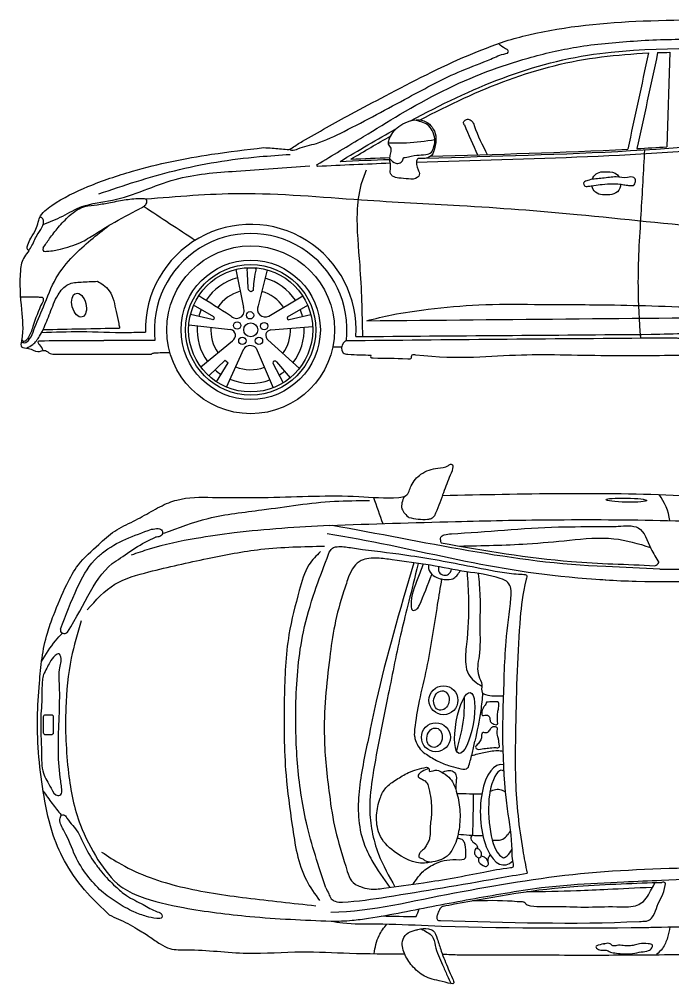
# Model space of a CAD drawing. Header units: millimetres. Extents: x 294.14 to 303.98, y -37.47 to -32.12.
# Drawn here: x 294.14 to 297.74, y -37.47 to -32.15 of the extents above; entities that cross this region are included whole.
import ezdxf

# ---------------------------------------------------------------- set-up
doc = ezdxf.new("R2010")
doc.units = ezdxf.units.MM
doc.layers.add('Ibiza', color=7, linetype='Continuous')

msp = doc.modelspace()

# ---------------------------------------------------------------- linework, layer by layer
at = {"layer": 'Ibiza'}
for p, q in [((297.7293, -32.3292), (297.7131, -32.8505)), ((295.3325, -33.5276), (295.3747, -33.7367)), ((295.411, -33.5176), (295.4123, -33.5176)), ((295.506, -33.53), (295.4568, -33.7285)), ((295.5142, -33.7843), (295.7019, -33.6734)), ((295.2105, -33.7896), (295.0997, -33.7246)), ((295.6186, -33.7896), (295.7294, -33.7246)), ((295.2026, -33.8044), (295.082, -33.7769)), ((295.6266, -33.8044), (295.7472, -33.7769)), ((295.0728, -33.8323), (295.3041, -33.8581)), ((295.5257, -33.8614), (295.757, -33.8413)), ((294.8862, -33.9202), (294.6032, -33.9202)), ((295.1393, -34.065), (295.3139, -33.9204)), ((295.5099, -33.9162), (295.6837, -34.0732)), ((297.5681, -33.9056), (297.7688, -33.9056)), ((295.2806, -34.1762), (295.3763, -33.9647)), ((295.4453, -33.9614), (295.5395, -34.1799)), ((295.9164, -33.9563), (295.8676, -33.9563)), ((294.3381, -33.9946), (294.8675, -33.9946)), ((295.1831, -34.1136), (295.2729, -34.0287)), ((295.2259, -34.1469), (295.2909, -34.0428)), ((295.5366, -34.0439), (295.594, -34.1528)), ((295.5568, -34.0373), (295.6323, -34.1255))]:
    msp.add_line(p, q, dxfattribs=at)
for points in [[(297.3003, -33.0302, -0.323765), (297.3573, -32.989), (297.3971, -32.989, -0.266048), (297.4489, -33.0187, -0.266048)], [(297.4571, -33.0568, -0.407781), (297.3971, -33.1155), (297.3573, -33.1155, -0.3629), (297.2982, -33.0662)]]:
    msp.add_lwpolyline(points, format="xyb", dxfattribs=at)
msp.add_lwpolyline([(294.2815, -35.9844), (294.314, -35.9844, -0.414214), (294.324, -35.9944), (294.324, -36.085, -0.414214), (294.314, -36.095), (294.2815, -36.095, -0.414214), (294.2715, -36.085), (294.2715, -35.9944, -0.414214)], format="xyb", close=True, dxfattribs=at)
for centre, radius in [((295.4146, -33.8605), 0.463), ((295.4146, -33.8605), 0.3846), ((295.4146, -33.8605), 0.3598), ((295.4146, -33.8605), 0.3429), ((295.4112, -33.7805), 0.0203), ((295.3399, -33.8364), 0.0203), ((295.4146, -33.8605), 0.0387), ((295.4892, -33.8398), 0.0203), ((295.3688, -33.9211), 0.0203), ((295.4604, -33.9211), 0.0203), ((296.4789, -35.9046), 0.0799), ((296.4371, -36.1085), 0.0799)]:
    msp.add_circle(centre, radius, dxfattribs=at)
for centre, radius, start, end in [((295.4146, -33.8605), 0.5817, 356.3373, 181.1989), ((295.4146, -33.8605), 0.5317, 353.5573, 186.4427), ((295.4146, -33.8605), 0.2956, 104.2422, 146.3227), ((295.4146, -33.8605), 0.2956, 33.48, 74.2909), ((295.4146, -33.8605), 0.2202, 105.2139, 145.8235), ((295.4146, -33.8605), 0.2202, 34.4767, 73.6845), ((295.4146, -33.8605), 0.2956, 157.7791, 165.6741), ((295.3362, -33.7549), 0.0426, 217.6554, 25.3642), ((295.4935, -33.7481), 0.0417, 151.9184, 299.7984), ((295.4146, -33.8605), 0.2956, 14.3259, 22.2209), ((295.4146, -33.8605), 0.2956, 175.5316, 216.1177), ((295.4146, -33.8605), 0.2202, 176.1818, 214.914), ((295.2961, -33.8913), 0.0342, 301.5036, 76.4589), ((295.5283, -33.8918), 0.0306, 94.8124, 232.9199), ((295.4146, -33.8605), 0.2202, 323.795, 2.243), ((295.4146, -33.8605), 0.2956, 322.293, 2.9324), ((295.4122, -33.9936), 0.0461, 44.274, 141.1733), ((295.4146, -33.8605), 0.2202, 229.8596, 235.8492), ((295.5482, -34.0451), 0.0117, 42.2205, 174.0953), ((295.4146, -33.8605), 0.2956, 228.2124, 236.4017), ((295.4146, -33.8605), 0.2202, 247.7506, 290.2661), ((295.4146, -33.8605), 0.2956, 247.2142, 291.0463), ((295.4146, -33.8605), 0.2956, 302.147, 309.2251), ((297.4166, -34.9596), 0.3163, 8.5013, 36.9668), ((296.4852, -35.022), 0.0231, 174.2464, 215.215), ((297.6396, -35.1324), 0.0305, 281.4619, 338.8217)]:
    msp.add_arc(centre, radius, start, end, dxfattribs=at)
for centre, major_axis, ratio in [((294.4671, -33.7244), (0.0167, -0.065), 0.574856), ((297.489, -34.8002), (-0.1123, 0.0022), 0.102782), ((296.4678, -35.9058), (-0.0111, -0.0528), 0.786292), ((296.5963, -36.0295), (-0.0309, -0.1683), 0.275472), ((296.4297, -36.111), (-0.0111, -0.0528), 0.786292)]:
    msp.add_ellipse(centre, major_axis=major_axis, ratio=ratio, dxfattribs=at)
msp.add_ellipse((296.8061, -36.5361), major_axis=(0.0085, -0.2772), ratio=0.444989, start_param=3.030844, end_param=6.682362, dxfattribs=at)
for points in [[(296.8201, -32.2671), (296.95, -32.2332), (297.5817, -32.1565), (298.2558, -32.1565), (298.7674, -32.196), (298.9716, -32.2245), (299.0682, -32.2333), (299.1055, -32.2399), (299.1253, -32.2421), (299.1824, -32.2421), (299.2577, -32.2412), (299.2795, -32.2438), (299.2885, -32.2497), (299.2917, -32.2597), (299.2842, -32.2799), (299.2742, -32.2931), (299.2715, -32.3058)], [(295.4858, -32.8551), (295.5334, -32.8574), (295.6163, -32.8656), (295.6256, -32.8656), (295.6432, -32.8563), (295.7012, -32.8201), (295.9671, -32.6705), (296.1584, -32.5694), (296.6154, -32.3463), (296.8201, -32.2671)], [(296.1841, -32.935), (296.1833, -32.9122), (296.1879, -32.8833), (296.1894, -32.8582), (296.1757, -32.8362), (296.1795, -32.8103), (296.1993, -32.7723), (296.232, -32.7389), (296.2799, -32.7138), (296.3446, -32.7017), (296.3933, -32.7191), (296.423, -32.7526), (296.4374, -32.8035), (296.4313, -32.8552), (296.4123, -32.8993), (296.3918, -32.9107), (296.3598, -32.9152), (296.3362, -32.9183), (296.3302, -32.9342), (296.334, -32.9631), (296.3417, -32.9828), (296.3464, -32.9982), (296.3424, -33.0122), (296.3344, -33.0209), (296.2861, -33.0283), (296.2318, -33.0229), (296.1983, -33.0129), (296.1869, -32.9982), (296.1869, -32.9687), (296.185, -32.9357)], [(296.1762, -32.8287), (296.2754, -32.8287), (296.4317, -32.8103)], [(294.1898, -33.4242), (294.1811, -33.4123), (294.1834, -33.3924), (294.201, -33.3549), (294.2286, -33.305), (294.2417, -33.2667), (294.2494, -33.243), (294.3165, -33.1746), (294.5164, -33.0701), (294.762, -32.9854), (295.1989, -32.8921), (295.4858, -32.8551)], [(294.5761, -33.1102), (294.9931, -32.9825), (295.4625, -32.9051), (295.6322, -32.8925)], [(297.5681, -33.9056), (297.555, -33.6222), (297.5705, -33.2219), (297.5906, -32.8674)], [(294.2687, -33.28), (294.3767, -33.2328), (294.483, -33.1806), (294.6518, -33.1452), (294.9973, -33.0307), (295.3346, -32.9846), (295.7411, -32.9553)], [(295.7816, -32.9488), (295.7789, -32.9521), (295.7791, -32.9538), (295.7795, -32.9556), (295.7809, -32.9572), (295.7836, -32.9578)], [(297.257, -33.0438), (297.2828, -33.0343), (297.3575, -33.0241), (297.4329, -33.0173), (297.4947, -33.0201), (297.5306, -33.0207), (297.5395, -33.037), (297.5367, -33.0485), (297.532, -33.0608), (297.5089, -33.0641), (297.4811, -33.0614), (297.4519, -33.056), (297.4118, -33.0546), (297.3561, -33.058), (297.31, -33.0648), (297.2787, -33.0682), (297.257, -33.0655), (297.2529, -33.0519), (297.257, -33.0438)], [(297.6249, -33.8852), (298.018, -33.8822), (298.2756, -33.8683), (298.3641, -33.8287), (298.4093, -33.7892), (298.4644, -33.7205), (298.7109, -33.35), (298.9381, -33.072)], [(294.8348, -33.1387), (295.3549, -33.108), (296.0263, -33.1432), (296.5684, -33.1744), (297.2168, -33.2238), (297.9813, -33.2982), (298.4452, -33.33)], [(294.2691, -33.4087), (294.3041, -33.3573), (294.3525, -33.2956), (294.4133, -33.2318), (294.4565, -33.1989), (294.4998, -33.1804), (294.5667, -33.1701), (294.6408, -33.1578), (294.7273, -33.1424), (294.8148, -33.1352), (294.8364, -33.1403), (294.8395, -33.1526), (294.8292, -33.1773), (294.8014, -33.1928)], [(294.2691, -33.4087), (294.2681, -33.4231), (294.2897, -33.4273), (294.3638, -33.4149), (294.475, -33.3789), (294.5523, -33.3337), (294.6449, -33.2771), (294.8014, -33.1928)], [(294.1898, -33.4242), (294.2067, -33.3958), (294.2411, -33.3285), (294.2673, -33.2844), (294.2703, -33.2612), (294.2651, -33.2455), (294.2513, -33.2388)], [(294.1898, -33.4242), (294.1491, -33.4933), (294.143, -33.5319), (294.1491, -33.7493), (294.1491, -33.9221), (294.1491, -33.9546), (294.1878, -33.9627), (294.2386, -33.981), (294.2813, -33.9749), (294.3078, -33.9912), (294.3388, -33.9945)], [(295.4017, -33.6406), (295.3962, -33.54)], [(295.4282, -33.6431), (295.4165, -33.6503), (295.4017, -33.6406)], [(294.1432, -33.6793), (294.2344, -33.6792)], [(294.2344, -33.6792), (294.2601, -33.6803), (294.2658, -33.6818), (294.2696, -33.6901), (294.2692, -33.6977), (294.2628, -33.7128), (294.2127, -33.8429), (294.1855, -33.9053), (294.1795, -33.914)], [(295.1286, -33.6713), (295.3024, -33.781)], [(296.0562, -33.8107), (296.194, -33.7777), (296.3952, -33.7474), (296.6735, -33.7226), (296.9822, -33.7199), (297.3542, -33.7226), (297.6298, -33.7281), (298.2143, -33.7564), (298.3961, -33.7692)], [(295.2105, -33.7896), (295.213, -33.7939), (295.2118, -33.799), (295.2088, -33.8037), (295.2026, -33.8044)], [(295.6186, -33.7896), (295.6161, -33.7939), (295.6173, -33.799), (295.6203, -33.8037), (295.6266, -33.8044)], [(296.0562, -33.8107), (298.4004, -33.7886)], [(294.1766, -33.9613), (294.211, -33.9412), (294.2488, -33.8961), (294.2693, -33.859)], [(294.2693, -33.859), (294.6906, -33.8507)], [(294.2692, -33.9746), (294.2504, -33.9438), (294.241, -33.9304), (294.2425, -33.9233), (294.252, -33.9209), (294.6032, -33.9202)], [(295.9429, -33.9202), (295.9262, -33.9322), (295.9246, -33.9868), (295.9519, -33.9948), (296.079, -33.9997)], [(296.0774, -34.0013), (296.0774, -34.0125), (296.0902, -34.0157), (296.2816, -34.0205), (296.3025, -34.0157), (296.3041, -34.0013), (296.325, -33.998), (296.9096, -33.9985), (297.4114, -34.0025), (297.8716, -34.0018), (298.1286, -34.0056), (298.3711, -33.9994), (298.4682, -34.0008), (298.5342, -34.0015)], [(294.3258, -35.4361), (294.3993, -35.2648), (294.4631, -35.157), (294.5758, -35.0444), (294.664, -34.971), (294.7669, -34.9171), (294.865, -34.8633), (294.963, -34.8143), (295.0071, -34.7996), (295.2031, -34.7849), (295.5119, -34.7849), (296.0118, -34.78), (296.2324, -34.7849), (296.2716, -34.7751), (296.301, -34.7213), (296.3549, -34.6576), (296.448, -34.6233), (296.5068, -34.6087), (296.522, -34.6017), (296.5281, -34.6063), (296.5297, -34.6246), (296.5113, -34.675), (296.4746, -34.7713), (296.4303, -34.8859)], [(296.2623, -34.7798), (296.2498, -34.8477), (296.2651, -34.8737), (296.2896, -34.8981)], [(296.4746, -34.7744), (297.7889, -34.774), (298.6265, -34.8016), (298.7782, -34.7947), (299.1643, -34.7844), (299.571, -34.7981), (299.7192, -34.8153), (299.8364, -34.8877), (299.9053, -34.9428), (300.0294, -35.0082), (300.1328, -35.1115), (300.1983, -35.2113), (300.2752, -35.4684), (300.32, -35.7163), (300.3234, -36.0435), (300.2983, -36.4304)], [(294.9354, -34.9826), (295.1804, -34.901), (295.477, -34.8538), (295.8768, -34.8066), (296.0703, -34.8023)], [(296.0925, -34.7849), (296.1437, -34.9298)], [(296.4303, -34.8859), (296.4104, -34.9027), (296.3905, -34.9073), (296.2896, -34.8981)], [(295.8499, -34.9395), (295.3236, -34.9811), (295.1135, -35.0118), (294.8537, -35.0709), (294.7549, -35.104)], [(295.8499, -34.9395), (296.546, -34.918), (297.064, -34.9086), (297.7158, -34.9126), (298.4296, -34.9392), (298.7784, -34.9619), (298.9571, -35.0134), (298.9701, -35.0258), (298.9761, -35.0442), (298.982, -35.0527), (298.999, -35.0622), (299.0651, -35.0994), (299.084, -35.1164), (299.0888, -35.1251), (299.0862, -35.1346), (299.0689, -35.1476), (299.0316, -35.1546), (298.9019, -35.1589), (298.611, -35.1745), (298.189, -35.1835), (297.6736, -35.182)], [(294.3652, -35.5114), (294.4574, -35.2843), (294.5523, -35.1311), (294.5965, -35.0909), (294.8667, -34.9611)], [(296.5679, -35.0537), (296.9413, -35.041), (297.1747, -35.021), (297.4201, -35.013), (297.6216, -35.0608)], [(294.5121, -35.4058), (294.6653, -35.264), (294.8526, -35.196), (295.176, -35.1223), (295.4711, -35.0713), (295.8229, -35.0543)], [(295.8001, -35.0839), (295.7366, -35.157), (295.683, -35.2983), (295.6261, -35.5418), (295.6, -35.893), (295.6098, -36.317), (295.6439, -36.5948), (295.722, -36.897), (295.7952, -37.0091)], [(295.8368, -35.1201), (295.8544, -35.078), (295.8719, -35.0622), (295.893, -35.057), (295.965, -35.0622), (296.232, -35.0973), (296.5869, -35.157), (296.7906, -35.1956), (296.8925, -35.2079), (296.9224, -35.2097), (296.9367, -35.2139), (296.9364, -35.237), (296.9026, -35.4482), (296.8772, -36.0527), (296.8772, -36.3511), (296.9168, -36.7313), (296.9406, -36.858)], [(295.8292, -36.9391), (295.7226, -36.5811), (295.6731, -36.2515), (295.6648, -35.9135), (295.7061, -35.5262), (295.769, -35.3035), (295.8368, -35.1201)], [(295.9574, -35.2183), (295.9852, -35.1665), (296.0246, -35.1339), (296.1139, -35.1205), (296.1964, -35.1291), (296.4076, -35.1598), (296.6054, -35.1953), (296.7927, -35.232), (296.8352, -35.2551), (296.8508, -35.2879), (296.8515, -35.34), (296.825, -35.5807), (296.815, -35.76), (296.8327, -36.5038), (296.8584, -36.7294), (296.8636, -36.7993), (296.8634, -36.8236), (296.8487, -36.8277), (296.7015, -36.8524), (296.3681, -36.9113), (296.1495, -36.9416), (296.0692, -36.9457), (296.0217, -36.9326), (295.9906, -36.9187), (295.9391, -36.82), (295.8826, -36.6228), (295.8494, -36.4248), (295.8213, -36.1092), (295.851, -35.6684), (295.8784, -35.491), (295.9286, -35.3014), (295.9574, -35.2183)], [(296.3671, -35.1532), (296.3378, -35.2314), (296.3008, -35.3839), (296.3074, -35.4072), (296.3325, -35.4005), (296.3459, -35.3805), (296.4143, -35.2103)], [(296.3969, -35.158), (296.3965, -35.1773), (296.423, -35.2156), (296.4615, -35.2338), (296.4893, -35.238), (296.5307, -35.2338), (296.5527, -35.217), (296.5717, -35.1898)], [(296.4525, -35.1679), (296.4547, -35.1976), (296.4818, -35.2144), (296.5071, -35.2094), (296.5239, -35.1809)], [(296.6712, -35.2063), (296.6802, -35.3294), (296.6802, -35.5017), (296.6757, -35.6606), (296.6735, -35.7702), (296.6914, -35.8195), (296.6936, -35.862), (296.7116, -35.8732), (296.7586, -35.8799), (296.8056, -35.8799)], [(296.4689, -35.2359), (296.4451, -35.3754), (296.3852, -35.729), (296.3453, -35.9078), (296.3199, -36.0644), (296.319, -36.1031), (296.325, -36.1257), (296.3441, -36.1659), (296.3769, -36.1972), (296.4405, -36.236), (296.5061, -36.2642), (296.5627, -36.2788), (296.6066, -36.2819), (296.6177, -36.2733)], [(294.6341, -37.089), (294.5137, -36.9687), (294.3974, -36.8089), (294.3247, -36.6491), (294.2738, -36.4348), (294.2375, -36.0023), (294.2484, -35.8098), (294.2629, -35.6718), (294.292, -35.5338), (294.3258, -35.4361)], [(294.4788, -35.467), (294.4239, -35.6718), (294.3939, -35.9465), (294.4089, -36.3061), (294.4741, -36.5926), (294.5709, -36.7852)], [(294.3652, -35.5114), (294.3653, -35.5242), (294.3748, -35.5345)], [(294.2604, -35.6898), (294.3368, -35.5764), (294.3748, -35.5345)], [(294.4041, -35.5279), (294.3937, -35.5365), (294.3748, -35.5345)], [(294.2703, -35.7627), (294.3062, -35.6952), (294.3358, -35.6572), (294.3569, -35.6488), (294.3633, -35.6572), (294.3612, -35.7248), (294.359, -35.8239), (294.3527, -36.1679), (294.3633, -36.3304), (294.3717, -36.4042), (294.3696, -36.419), (294.3612, -36.4274), (294.3506, -36.4296), (294.3126, -36.3895), (294.2703, -36.3072), (294.2598, -36.189), (294.2555, -36.0117), (294.2619, -35.8788), (294.265, -35.7935), (294.2703, -35.7627)], [(296.6953, -35.8639), (296.6848, -35.9617), (296.6523, -36.1296)], [(296.7171, -35.9142), (296.7539, -35.9128), (296.7827, -35.9175), (296.784, -35.9396), (296.78, -35.965), (296.7773, -35.9931), (296.778, -36.0071), (296.778, -36.0231), (296.7766, -36.0365), (296.7713, -36.0392), (296.7566, -36.0358), (296.7385, -36.0231), (296.7351, -36.0058), (296.7285, -35.9911), (296.7164, -35.9857), (296.707, -35.987), (296.6943, -35.989), (296.691, -35.983), (296.691, -35.9663), (296.6957, -35.9516), (296.7064, -35.9349), (296.7124, -35.9262), (296.7171, -35.9142)], [(296.6614, -36.1535), (296.6786, -36.1344), (296.6882, -36.1115), (296.6901, -36.0906), (296.6977, -36.0829), (296.7178, -36.0848), (296.7264, -36.0782), (296.7397, -36.06), (296.7521, -36.0515), (296.7703, -36.0524), (296.7779, -36.06), (296.776, -36.0734), (296.7789, -36.1058), (296.7846, -36.1268), (296.7865, -36.144), (296.7865, -36.163), (296.7674, -36.1659), (296.7283, -36.1678), (296.6929, -36.1726), (296.6595, -36.1707), (296.6557, -36.163), (296.6614, -36.1535)], [(296.6166, -36.2733), (296.6367, -36.2024), (296.6523, -36.1296)], [(296.3856, -36.2738), (296.2852, -36.3037), (296.2191, -36.3421), (296.1614, -36.3869), (296.1294, -36.4444), (296.1102, -36.5383), (296.1251, -36.6428), (296.2063, -36.7387), (296.3749, -36.8027), (296.4091, -36.7985), (296.4987, -36.7643), (296.5371, -36.711), (296.5649, -36.6172), (296.5692, -36.5063), (296.55, -36.406), (296.5094, -36.3293), (296.4667, -36.2994), (296.4325, -36.2909), (296.4005, -36.293), (296.4005, -36.2845), (296.3856, -36.2738)], [(296.3987, -36.2806), (296.3621, -36.2973), (296.3514, -36.3037), (296.3429, -36.3122), (296.3386, -36.3229), (296.3514, -36.3357), (296.3728, -36.3463), (296.3898, -36.3634), (296.3984, -36.3911), (296.4091, -36.4466), (296.4112, -36.5489), (296.4048, -36.6257), (296.4027, -36.6641), (296.3941, -36.6876), (296.3834, -36.7067), (296.3685, -36.7281), (296.3578, -36.7366), (296.3472, -36.7494), (296.3429, -36.7601), (296.3429, -36.7686), (296.36, -36.7771), (296.377, -36.7878), (296.4126, -36.7978)], [(296.4704, -36.3015), (296.5329, -36.2973), (296.5478, -36.3165), (296.55, -36.3442), (296.5478, -36.3762), (296.5478, -36.3993)], [(294.3687, -36.5376), (294.361, -36.5616), (294.3852, -36.6267), (294.4466, -36.7643), (294.5117, -36.8703), (294.5917, -36.9577), (294.6773, -37.0209), (294.7695, -37.0716), (294.8392, -37.097), (294.8969, -37.1083), (294.9249, -37.1027), (294.9249, -37.0878), (294.8988, -37.0711), (294.8206, -37.032), (294.7294, -36.9818), (294.668, -36.9316), (294.5917, -36.8517), (294.5564, -36.8052), (294.4912, -36.6955), (294.4615, -36.6342), (294.4, -36.5542), (294.3814, -36.5356), (294.3687, -36.5376)], [(296.5606, -36.6428), (296.6802, -36.6513), (296.6966, -36.6513)], [(296.3123, -36.9193), (296.3622, -36.8535), (296.427, -36.809), (296.549, -36.7837), (296.6011, -36.7735), (296.6024, -36.7443), (296.5947, -36.6897), (296.582, -36.6732), (296.5539, -36.6669)], [(294.5917, -36.7418), (294.6998, -36.8096), (295.0271, -36.933), (295.3915, -36.9947), (295.7744, -37.0379)], [(294.5709, -36.7852), (294.6978, -36.9314), (294.8002, -36.985), (295.0442, -37.0484), (295.4101, -37.0971), (295.8584, -37.1232)], [(296.7275, -36.8051), (296.7261, -36.7786), (296.7365, -36.759)], [(295.8292, -36.9391), (295.8456, -36.9717), (295.8599, -36.9992), (295.8803, -37.0135), (295.9221, -37.0176), (296.1671, -36.989), (296.7793, -36.8862), (296.9406, -36.858)], [(297.6002, -37.123), (297.6162, -37.1158), (297.6366, -37.0935), (297.6595, -37.0397), (297.7033, -36.9266), (297.7024, -36.9115), (297.6848, -36.9092)], [(295.8584, -37.1232), (295.923, -37.1326), (296.1079, -37.1381), (296.394, -37.1473), (297.59, -37.1584)], [(296.4621, -37.1191), (297.5607, -37.1249), (297.6002, -37.123)], [(297.59, -37.1584), (297.6825, -37.1554), (297.9614, -37.1514), (298.1046, -37.1467), (298.6307, -37.1246)], [(296.0958, -37.3025), (296.1235, -37.203), (296.1662, -37.1389)], [(296.318, -37.1747), (296.2746, -37.1945), (296.2529, -37.2343), (296.2673, -37.3101), (296.3125, -37.377), (296.3831, -37.4312), (296.488, -37.4601), (296.5368, -37.4637), (296.5295, -37.4402), (296.4861, -37.339), (296.467, -37.2879), (296.4446, -37.2198), (296.4211, -37.1747), (296.3957, -37.1656), (296.3379, -37.1692), (296.318, -37.1747)], [(297.7291, -37.1545), (297.7159, -37.2141), (297.6876, -37.2738), (297.6561, -37.307)], [(299.6889, -37.2802), (299.2392, -37.2868), (298.9536, -37.2933), (298.8945, -37.2999), (298.8355, -37.3031), (298.7567, -37.2999), (298.709, -37.2959), (298.6648, -37.29), (298.5171, -37.29), (298.1462, -37.3064), (297.6697, -37.3099), (297.266, -37.3132)], [(297.3714, -37.2475), (297.3339, -37.2562), (297.3208, -37.2643), (297.3345, -37.2787), (297.3595, -37.2831), (297.3833, -37.2843), (297.3945, -37.2906), (297.4245, -37.2987), (297.4658, -37.3031), (297.5233, -37.3012), (297.5708, -37.2931), (297.6109, -37.2856), (297.6302, -37.27), (297.6327, -37.2556), (297.6096, -37.2475), (297.5608, -37.2487), (297.5327, -37.255), (297.5058, -37.26), (297.437, -37.2575), (297.4145, -37.2587), (297.4002, -37.2481), (297.3708, -37.2481), (297.362, -37.2506)]]:
    msp.add_spline(points, degree=3, dxfattribs=at)
for points, knots in [([(295.7816, -32.9488), (295.8669, -32.8976), (296.0201, -32.8056), (296.323, -32.6183), (296.6239, -32.4616), (296.9568, -32.3549), (297.227, -32.291), (297.48, -32.2696), (297.7479, -32.2536), (298.0047, -32.2637), (298.3159, -32.2766), (298.5783, -32.3054), (298.799, -32.3386), (298.9235, -32.3515), (298.9955, -32.3866), (299.0075, -32.4167), (299.0028, -32.4594), (298.9599, -32.512), (298.9107, -32.5762), (298.8686, -32.6381), (298.8192, -32.6821), (298.7729, -32.7191), (298.724, -32.754), (298.6751, -32.768), (298.6445, -32.7746), (298.6315, -32.7774)], [0, 0, 0, 0, 0.0298365, 0.053614, 0.1068885, 0.1309595, 0.1583641, 0.189982, 0.2069568, 0.2388585, 0.2669785, 0.3003834, 0.3180396, 0.3337752, 0.3382686, 0.3406478, 0.3429729, 0.35084, 0.3601055, 0.3676251, 0.3730945, 0.3798457, 0.3854898, 0.3909296, 0.3949081, 0.3949081, 0.3949081, 0.3949081]), ([(295.6292, -32.8647), (295.633, -32.8666), (295.6478, -32.8731), (295.6994, -32.8509), (295.7973, -32.8315), (296.0028, -32.7308), (296.215, -32.6159), (296.43, -32.5003), (296.5794, -32.4276), (296.7194, -32.3787), (296.7943, -32.3411), (296.8382, -32.3331), (296.8376, -32.3164), (296.8109, -32.3064), (296.7945, -32.2922), (296.7825, -32.2811)], [0.0003011, 0.0003011, 0.0003011, 0.0003011, 0.0015525, 0.0050865, 0.0157595, 0.0324151, 0.0725179, 0.0888303, 0.105401, 0.1227993, 0.131633, 0.1331243, 0.1338683, 0.1358839, 0.1405809, 0.1405809, 0.1405809, 0.1405809]), ([(296.2968, -32.708), (296.63, -32.5281), (296.9734, -32.3815), (297.6733, -32.2945), (298.0054, -32.305), (298.4395, -32.3426), (298.5349, -32.3518), (298.6299, -32.3628)], [0.0565696, 0.0565696, 0.0565696, 0.0565696, 0.1708134, 0.1708134, 0.2730238, 0.2730238, 0.2992859, 0.2992859, 0.2992859, 0.2992859]), ([(296.3501, -32.7023), (296.6696, -32.5332), (296.9981, -32.3979), (297.4373, -32.3441), (297.5239, -32.3371), (297.611, -32.333)], [0.0616411, 0.0616411, 0.0616411, 0.0616411, 0.1713801, 0.1713801, 0.1983004, 0.1983004, 0.1983004, 0.1983004]), ([(296.1832, -32.9171), (296.1926, -32.9283), (296.2085, -32.9438), (296.2406, -32.9423), (296.2551, -32.9273), (296.2564, -32.9102), (296.2891, -32.9073), (296.3261, -32.894), (296.3758, -32.8971), (296.417, -32.8845), (296.4274, -32.8461), (296.4359, -32.8051), (296.4187, -32.763), (296.3947, -32.7256), (296.3556, -32.7134), (296.3311, -32.7064), (296.3189, -32.7029)], [0.00104493, 0.00104493, 0.00104493, 0.00104493, 0.00513823, 0.00755941, 0.00979016, 0.01093447, 0.01191027, 0.0184564, 0.02336053, 0.02678345, 0.03014254, 0.03439481, 0.03926526, 0.04332473, 0.04719642, 0.05103521, 0.05103521, 0.05103521, 0.05103521]), ([(296.5943, -32.7292), (296.592, -32.7262), (296.5876, -32.7182), (296.597, -32.7014), (296.6176, -32.6957), (296.6404, -32.7079), (296.6645, -32.7818), (296.6943, -32.8418), (296.7204, -32.8933)], [0.00081312, 0.00081312, 0.00081312, 0.00081312, 0.00188037, 0.00364863, 0.00554367, 0.00781848, 0.01059718, 0.02809922, 0.02809922, 0.02809922, 0.02809922]), ([(296.3301, -32.9351), (296.9592, -32.9147), (297.5901, -32.907), (298.3544, -32.8195), (298.4932, -32.8005), (298.6315, -32.7774)], [0.0547125, 0.0547125, 0.0547125, 0.0547125, 0.2434449, 0.2434449, 0.2854157, 0.2854157, 0.2854157, 0.2854157]), ([(296.0519, -32.979), (296.0416, -33.0059), (296.0129, -33.0809), (295.9933, -33.2593), (296.0235, -33.5378), (296.0294, -33.7661), (296.0319, -33.8974)], [0, 0, 0, 0, 0.00863684, 0.02403417, 0.05314888, 0.09254025, 0.09254025, 0.09254025, 0.09254025]), ([(297.6255, -33.9052), (297.8213, -33.8997), (298.0167, -33.926), (298.3256, -33.8861), (298.4232, -33.8126), (298.5455, -33.6416), (298.5996, -33.5522), (298.7444, -33.3307), (298.8468, -33.2077), (298.9532, -33.0851)], [0, 0, 0, 0, 0.0590382, 0.0590382, 0.0902327, 0.0902327, 0.1214272, 0.1214272, 0.1700176, 0.1700176, 0.1700176, 0.1700176]), ([(294.1485, -33.9258), (294.1539, -33.9286), (294.1707, -33.9372), (294.2025, -33.9054), (294.2252, -33.8363), (294.2771, -33.7228), (294.3292, -33.5761), (294.4558, -33.4218), (294.565, -33.337), (294.6338, -33.2835)], [0.00002459, 0.00002459, 0.00002459, 0.00002459, 0.00175437, 0.00533965, 0.01088945, 0.0245791, 0.042111, 0.05742834, 0.08354287, 0.08354287, 0.08354287, 0.08354287]), ([(295.3962, -33.54), (295.3954, -33.532), (295.394, -33.5182), (295.406, -33.5176), (295.4118, -33.5176)], [0, 0, 0, 0, 0.001964839, 0.003397286, 0.003397286, 0.003397286, 0.003397286]), ([(295.4324, -33.518), (295.4377, -33.5186), (295.4463, -33.5218), (295.4318, -33.5735), (295.4299, -33.6107), (295.4282, -33.6431)], [0.00508857, 0.00508857, 0.00508857, 0.00508857, 0.00654767, 0.00811844, 0.01859626, 0.01859626, 0.01859626, 0.01859626]), ([(294.2693, -33.859), (294.2822, -33.8284), (294.3092, -33.7645), (294.3403, -33.6745), (294.4003, -33.6014), (294.4845, -33.5969), (294.5388, -33.594), (294.5684, -33.5925)], [0, 0, 0, 0, 0.00992821, 0.02076535, 0.02887096, 0.03607394, 0.04494674, 0.04494674, 0.04494674, 0.04494674]), ([(294.5684, -33.5925), (294.5792, -33.5981), (294.6035, -33.6126), (294.654, -33.6613), (294.6671, -33.7437), (294.6836, -33.812), (294.6891, -33.8425), (294.6906, -33.8507)], [0.00492584, 0.00492584, 0.00492584, 0.00492584, 0.00856322, 0.01341484, 0.02540064, 0.03223264, 0.03471048, 0.03471048, 0.03471048, 0.03471048]), ([(294.261, -33.8747), (294.3332, -33.8722), (294.4899, -33.867), (294.6806, -33.8772), (294.799, -33.8737), (294.833, -33.8727)], [0.000658, 0.000658, 0.000658, 0.000658, 0.02233751, 0.04766751, 0.05787004, 0.05787004, 0.05787004, 0.05787004]), ([(294.1502, -33.9158), (294.1531, -33.9187), (294.1618, -33.9272), (294.1725, -33.9192), (294.1795, -33.914)], [0.000030369, 0.000030369, 0.000030369, 0.000030369, 0.001168696, 0.003368722, 0.003368722, 0.003368722, 0.003368722]), ([(294.8675, -33.9946), (294.8694, -33.9928), (294.8736, -33.9889), (294.9089, -33.9858), (294.9406, -33.9857), (294.969, -33.9865)], [0, 0, 0, 0, 0.00077881, 0.0016672, 0.01027459, 0.01027459, 0.01027459, 0.01027459]), ([(295.8647, -34.939), (296.3671, -35.0257), (296.8668, -35.1467), (297.4752, -35.169), (297.5746, -35.1727), (297.6738, -35.179)], [0.0014511, 0.0014511, 0.0014511, 0.0014511, 0.1543947, 0.1543947, 0.1841997, 0.1841997, 0.1841997, 0.1841997]), ([(296.4622, -35.0197), (296.4621, -35.0144), (296.462, -35.0009), (296.4893, -34.9877), (296.7016, -34.9769), (296.9973, -34.9446), (297.3075, -34.9466), (297.45, -34.9463), (297.5761, -34.9306), (297.6145, -35.0581), (297.6528, -35.1192), (297.668, -35.1434)], [0, 0, 0, 0, 0.0015026, 0.0037899, 0.0078098, 0.0669991, 0.0916766, 0.099953, 0.1110794, 0.1244403, 0.1332356, 0.1332356, 0.1332356, 0.1332356]), ([(294.8667, -34.9611), (294.8926, -34.9568), (294.9256, -34.9514), (294.9292, -34.9859), (294.9172, -35.0019), (294.9014, -35.0032), (294.891, -35.005), (294.8892, -35.0053)], [0, 0, 0, 0, 0.00597794, 0.00764031, 0.00902178, 0.01153062, 0.01208594, 0.01208594, 0.01208594, 0.01208594]), ([(295.8365, -34.9839), (296.3014, -35.0578), (296.7201, -35.1882), (297.2799, -35.233), (297.3755, -35.2398), (297.3755, -35.2398)], [0, 0, 0, 0, 0.134701, 0.134701, 0.1508358, 0.1508358, 0.1508358, 0.1508358]), ([(294.4041, -35.5279), (294.5029, -35.3737), (294.5499, -35.2157), (294.7325, -35.0949), (294.8147, -35.0336), (294.8892, -35.0053)], [0, 0, 0, 0, 0.05244945, 0.05244945, 0.07811211, 0.07811211, 0.07811211, 0.07811211]), ([(296.4663, -35.0354), (296.7053, -35.0793), (296.9446, -35.1187), (297.3378, -35.1515), (297.4917, -35.1534), (297.6456, -35.1623)], [0.0622726, 0.0622726, 0.0622726, 0.0622726, 0.1351377, 0.1351377, 0.1812912, 0.1812912, 0.1812912, 0.1812912]), ([(296.3148, -35.1453), (296.2367, -35.4174), (296.1423, -35.7283), (296.0592, -36.1437), (296.0129, -36.3551), (296.0047, -36.5503), (296.0295, -36.6808), (296.0929, -36.8109), (296.1485, -36.8883), (296.1835, -36.9369)], [0, 0, 0, 0, 0.0763514, 0.0973473, 0.1271053, 0.1411046, 0.1557124, 0.1663657, 0.1842771, 0.1842771, 0.1842771, 0.1842771]), ([(296.339, -35.1489), (296.3013, -35.311), (296.2403, -35.5311), (296.1697, -35.905), (296.0992, -36.2288), (296.0656, -36.4834), (296.0814, -36.6307), (296.1237, -36.7778), (296.1781, -36.8746), (296.2114, -36.933)], [0, 0, 0, 0, 0.0330506, 0.0684906, 0.1140194, 0.1326517, 0.1450871, 0.1581825, 0.1782754, 0.1782754, 0.1782754, 0.1782754]), ([(296.6092, -35.1959), (296.6128, -35.2471), (296.6221, -35.3802), (296.6129, -35.5506), (296.5953, -35.6876), (296.6162, -35.7785), (296.6614, -35.8088), (296.6913, -35.827)], [0, 0, 0, 0, 0.0153843, 0.04002616, 0.0510008, 0.05681102, 0.06674506, 0.06674506, 0.06674506, 0.06674506]), ([(297.3755, -35.2398), (297.429, -35.2442), (297.7391, -35.2546), (298.2564, -35.2399), (298.7801, -35.2357), (299.022, -35.2315), (299.1313, -35.2147)], [0.0364782, 0.0364782, 0.0364782, 0.0364782, 0.0534387, 0.1292772, 0.1887274, 0.2119192, 0.2119192, 0.2119192, 0.2119192]), ([(296.5935, -35.8891), (296.5935, -35.9272), (296.5928, -36.0268), (296.5665, -36.1232), (296.5502, -36.1826)], [0.00051389, 0.00051389, 0.00051389, 0.00051389, 0.01191371, 0.03029915, 0.03029915, 0.03029915, 0.03029915]), ([(296.635, -36.209), (296.6571, -36.2031), (296.7035, -36.1905), (296.7622, -36.1798), (296.798, -36.1834), (296.8086, -36.1849)], [0, 0, 0, 0, 0.00687358, 0.0144422, 0.01765166, 0.01765166, 0.01765166, 0.01765166]), ([(296.8132, -36.2965), (296.7897, -36.2786), (296.7689, -36.3019), (296.7136, -36.4588), (296.7268, -36.6485), (296.7866, -36.7654), (296.808, -36.7736), (296.8134, -36.7734), (296.8189, -36.7732), (296.8408, -36.7606), (296.8583, -36.7236)], [2.892073, 2.892073, 2.892073, 2.892073, 3.963882, 3.963882, 5.573555, 5.573555, 6.283185, 6.283185, 6.283185, 7.009983, 7.009983, 7.009983, 7.009983]), ([(294.2689, -36.4051), (294.285, -36.4283), (294.3167, -36.4736), (294.3516, -36.5166), (294.3687, -36.5376)], [0.00075342, 0.00075342, 0.00075342, 0.00075342, 0.00923047, 0.01735284, 0.01735284, 0.01735284, 0.01735284]), ([(296.7358, -36.4075), (296.746, -36.4025), (296.7655, -36.3933), (296.7972, -36.3958), (296.814, -36.4053), (296.8219, -36.4097)], [0.000118679, 0.000118679, 0.000118679, 0.000118679, 0.003455262, 0.006503337, 0.009198377, 0.009198377, 0.009198377, 0.009198377]), ([(296.7485, -36.6754), (296.7593, -36.6764), (296.7791, -36.6781), (296.8115, -36.6727), (296.829, -36.6521), (296.8396, -36.6393), (296.8499, -36.627)], [0.00006155, 0.00006155, 0.00006155, 0.00006155, 0.00334354, 0.00604147, 0.00947483, 0.01105337, 0.01105337, 0.01105337, 0.01105337]), ([(296.64, -36.6498), (296.6357, -36.6529), (296.6244, -36.6627), (296.6416, -36.692), (296.6641, -36.6979), (296.6684, -36.7219), (296.6538, -36.7205), (296.6529, -36.735), (296.6478, -36.7488), (296.6573, -36.7642), (296.6709, -36.7755), (296.6854, -36.7698), (296.6917, -36.7556), (296.6867, -36.7392), (296.6756, -36.7265), (296.6669, -36.7226), (296.663, -36.7208)], [0.0003612, 0.0003612, 0.0003612, 0.0003612, 0.00178958, 0.00467378, 0.00784735, 0.00899718, 0.00983502, 0.01107359, 0.01247245, 0.01427256, 0.01602894, 0.01726839, 0.01829703, 0.0204173, 0.02196491, 0.02324361, 0.02324361, 0.02324361, 0.02324361]), ([(295.8576, -37.0732), (296.0911, -37.0694), (296.3097, -37.01), (296.7696, -36.9247), (297.0034, -36.8837), (297.4689, -36.837), (297.7077, -36.8336), (298.2588, -36.8097), (298.5639, -36.7916), (298.8556, -36.8017), (298.968, -36.7882), (299.1103, -36.7864)], [0, 0, 0, 0, 0.0699521, 0.0699521, 0.1399042, 0.1399042, 0.2098563, 0.2098563, 0.2979905, 0.2979905, 0.318587, 0.318587, 0.318587, 0.318587]), ([(296.6737, -36.7729), (296.6726, -36.7793), (296.6703, -36.7975), (296.6916, -36.8144), (296.7147, -36.8252), (296.7309, -36.8096), (296.7237, -36.7929), (296.7153, -36.7768), (296.7007, -36.7657), (296.6897, -36.7653), (296.687, -36.7653)], [0.00033277, 0.00033277, 0.00033277, 0.00033277, 0.0021877, 0.00568639, 0.00747303, 0.00926262, 0.01079675, 0.01239454, 0.01488368, 0.01569171, 0.01569171, 0.01569171, 0.01569171]), ([(295.8584, -37.1232), (295.8972, -37.1225), (295.9665, -37.1214), (296.1606, -37.0934), (296.4408, -37.0351), (296.759, -36.9783), (297.0068, -36.9371), (297.226, -36.9181), (297.447, -36.907), (297.8304, -36.8908), (298.217, -36.8667), (298.5367, -36.8681), (298.6381, -36.8695)], [0, 0, 0, 0, 0.0116006, 0.020781, 0.0587526, 0.0974583, 0.1177459, 0.1340977, 0.1634007, 0.1841587, 0.2491904, 0.2797187, 0.2797187, 0.2797187, 0.2797187]), ([(296.4772, -37.0404), (296.4982, -37.0363), (296.5191, -37.0322), (296.7655, -36.9864), (296.9913, -36.9453), (297.3818, -36.9191), (297.5436, -36.913), (297.6848, -36.9092)], [0.062488, 0.062488, 0.062488, 0.062488, 0.0688739, 0.0688739, 0.1377478, 0.1377478, 0.1864554, 0.1864554, 0.1864554, 0.1864554]), ([(296.6399, -37.0099), (296.7136, -37.0082), (296.8057, -37.0061), (296.8975, -37.0152), (296.9265, -37.0159), (296.9362, -37.0335), (296.9981, -37.0462), (297.1037, -37.038), (297.2636, -37.0494), (297.4096, -37.0394), (297.5186, -37.0488), (297.5925, -37.0157), (297.62, -36.9608), (297.6415, -36.9221), (297.6481, -36.9102)], [0, 0, 0, 0, 0.0218655, 0.0273102, 0.0284495, 0.0300381, 0.0326466, 0.046325, 0.0624375, 0.0802324, 0.0905495, 0.0944866, 0.1037348, 0.1078446, 0.1078446, 0.1078446, 0.1078446]), ([(296.9402, -36.9601), (297.0316, -36.9589), (297.1803, -36.9568), (297.4046, -36.9459), (297.5377, -36.9392), (297.6343, -36.9353)], [0.0005042, 0.0005042, 0.0005042, 0.0005042, 0.02789929, 0.04511079, 0.06787466, 0.06787466, 0.06787466, 0.06787466]), ([(296.4772, -37.0404), (296.4752, -37.0411), (296.4695, -37.0437), (296.4598, -37.0529), (296.4517, -37.0702), (296.4446, -37.0891), (296.4395, -37.108), (296.4499, -37.1222), (296.4585, -37.12), (296.4621, -37.1191)], [0.00141331, 0.00141331, 0.00141331, 0.00141331, 0.00205633, 0.0033274, 0.00527841, 0.00773917, 0.00945682, 0.01091267, 0.01194269, 0.01194269, 0.01194269, 0.01194269]), ([(294.6341, -37.089), (294.6685, -37.1039), (294.7209, -37.1265), (294.7935, -37.169), (294.8536, -37.2058), (294.9099, -37.2484), (294.9782, -37.2836), (295.144, -37.277), (295.3832, -37.3114), (295.6837, -37.2857), (295.9735, -37.3027), (296.1631, -37.3032), (296.2642, -37.3033)], [0, 0, 0, 0, 0.0112205, 0.0170813, 0.0252477, 0.0323048, 0.0383197, 0.0477991, 0.0809293, 0.1111098, 0.1376572, 0.1679826, 0.1679826, 0.1679826, 0.1679826]), ([(296.3565, -37.1657), (296.3678, -37.1722), (296.3885, -37.1841), (296.4259, -37.2081), (296.4337, -37.2804), (296.4687, -37.3484), (296.497, -37.4195), (296.5145, -37.4534), (296.5222, -37.4681)], [0.00005834, 0.00005834, 0.00005834, 0.00005834, 0.00402212, 0.00730983, 0.01272775, 0.02413647, 0.03061793, 0.03558984, 0.03558984, 0.03558984, 0.03558984]), ([(297.266, -37.3132), (297.1081, -37.3112), (296.8747, -37.3082), (296.6106, -37.3123), (296.5046, -37.3083), (296.4741, -37.3071)], [0, 0, 0, 0, 0.04737525, 0.07002316, 0.07919696, 0.07919696, 0.07919696, 0.07919696])]:
    msp.add_open_spline(points, degree=3, knots=knots, dxfattribs=at)
for points in [[(297.6616, -32.3309), (297.6236, -32.5102), (297.5856, -32.6855), (297.5475, -32.8609)], [(297.6616, -32.3309), (297.6841, -32.3302), (297.7067, -32.3296), (297.7293, -32.3292)], [(297.611, -32.333), (297.5728, -32.5099), (297.5346, -32.6868), (297.4965, -32.8637)], [(295.9078, -32.9315), (296.0102, -32.8703), (296.113, -32.8098), (296.2167, -32.752)], [(296.382, -32.9134), (297.136, -32.8898), (297.8911, -32.8812), (298.6326, -32.7501)], [(296.5943, -32.7292), (296.6186, -32.7844), (296.6428, -32.8397), (296.6671, -32.8949)], [(295.9684, -32.9187), (296.0414, -32.8753), (296.1146, -32.8325), (296.1881, -32.791)], [(297.5475, -32.8609), (297.6027, -32.8577), (297.6579, -32.8543), (297.7131, -32.8505)], [(295.9684, -32.9187), (296.0401, -32.9155), (296.1118, -32.9126), (296.1835, -32.91)], [(296.4082, -32.9026), (296.7713, -32.8913), (297.1346, -32.8833), (297.4965, -32.8637)], [(295.7836, -32.9578), (295.9174, -32.9505), (296.0514, -32.9449), (296.1856, -32.94)], [(295.9078, -32.9315), (295.9996, -32.9271), (296.0914, -32.9234), (296.1833, -32.9201)], [(294.8261, -33.1802), (294.9202, -33.2421), (295.0143, -33.304), (295.1084, -33.3659)], [(295.9429, -33.9202), (296.4945, -33.9139), (297.0598, -33.9095), (297.6251, -33.9052)], [(295.9951, -33.8977), (296.5384, -33.8935), (297.0816, -33.8894), (297.6249, -33.8852)], [(296.5537, -36.4189), (296.5994, -36.4195), (296.6452, -36.4202), (296.691, -36.4209)], [(296.6439, -36.4202), (296.6423, -36.4967), (296.6408, -36.5733), (296.6393, -36.6498)], [(296.3285, -37.0981), (296.3342, -37.0839), (296.3399, -37.0697), (296.3457, -37.0556)], [(296.1395, -37.0945), (296.2025, -37.0957), (296.2655, -37.0969), (296.3285, -37.0981)]]:
    msp.add_open_spline(points, degree=3, dxfattribs=at)

doc.saveas('drawing.dxf')
